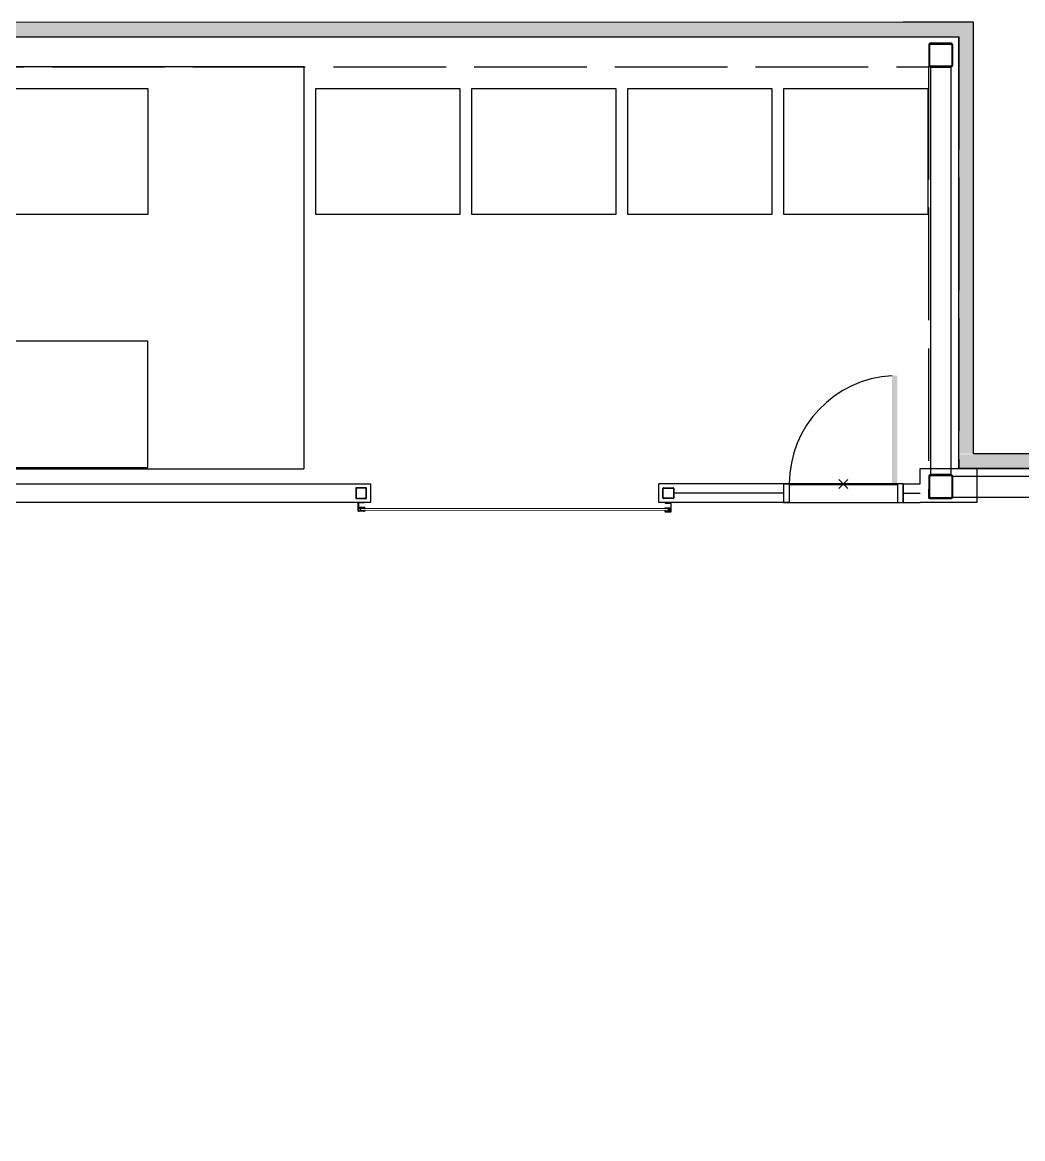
# Model space of a CAD drawing. Header units: inches. Extents: x 2743 to 10591, y -1604 to 5792.
# Drawn here: x 4560.6 to 4893.8, y 5419.7 to 5791.6 of the extents above; entities that cross this region are included whole.
import ezdxf

# ---------------------------------------------------------------- set-up
doc = ezdxf.new("R2010")
doc.units = ezdxf.units.IN
doc.header["$LTSCALE"] = 0.1875
doc.header["$MEASUREMENT"] = 0
doc.header["$PDMODE"] = 3
doc.header["$PDSIZE"] = 1.5
doc.linetypes.add('CENTERX2', pattern=[101.6, 63.5, -12.7, 12.7, -12.7])
doc.linetypes.add('dash2', pattern=[500, 400, -100])
doc.layers.add('22 Dimension', color=7, linetype='Continuous', lineweight=5)
for name, color, linetype in [('A-N-MOB', 253, 'Continuous'), ('A-N-MUR-COMP', 30, 'Continuous'), ('A-N-MUR-EXT', 5, 'Continuous'), ('A-N-MUR-INT', 3, 'Continuous'), ('A-N-POR-PLF', 30, 'Continuous'), ('A-N-POR-PLN', 7, 'Continuous'), ('A-N-PORTE-INT', 2, 'Continuous'), ('A-N-STRUCTURE', 4, 'Continuous'), ('COUPE2', 2, 'Continuous'), ('fill253', 253, 'Continuous'), ('S-N-ACIER', 4, 'Continuous')]:
    doc.layers.add(name, color=color, linetype=linetype)
doc.linetypes.add('MUR07', pattern='A,0.001521,[13,JUB,S=1,R=0,X=0,Y=0],-152.075402', length=152.076923)

# ---------------------------------------------------------------- blocks, each defined once
blk = doc.blocks.new('jambage grille')
at = {"layer": 'COUPE2'}
for points in [[(-48.2, 10.6), (-48.1, 10.6), (-48, 10.6), (-47.9, 10.5), (-47.8, 10.5), (-47.8, 10.4), (-47.8, 10.3), (-47.8, 10.2), (-47.8, 10), (-47.8, 9.9), (-47.8, 9.8), (-47.8, 9.8), (-47.9, 9.7), (-48, 9.7), (-48.1, 9.6), (-48.2, 9.6), (-49.8, 9.6), (-49.9, 9.6), (-50.1, 9.6), (-50.2, 9.7), (-50.3, 9.7), (-50.4, 9.8), (-50.5, 9.8), (-50.6, 9.9), (-50.7, 9.9), (-50.8, 10), (-50.9, 10.1), (-51, 10.2), (-51, 10.3), (-51.1, 10.5), (-51.1, 10.6), (-51.2, 10.7), (-51.2, 10.9), (-51.2, 12.8), (-51.2, 13), (-51.2, 13.3), (-51.1, 13.4), (-51.1, 13.6), (-51.1, 13.8), (-51, 14), (-50.9, 14.1), (-50.8, 14.3), (-50.8, 14.5), (-50.6, 14.6), (-50.5, 14.8), (-50.4, 15), (-50.2, 15.2), (-50, 15.3), (-49.8, 15.5), (-49.6, 15.6), (-49.4, 15.7), (-49.2, 15.8), (-48.9, 15.9), (-48.7, 15.9), (-48.4, 16), (-48.2, 16), (-36.5, 16), (-36.5, 15.9), (-36.5, 15.8), (-36.4, 15.8), (-36.4, 15.7), (-36.3, 15.6), (-36.2, 15.6), (-36.1, 15.6), (-36.1, 15.6), (-35.9, 15.7), (-35.9, 15.7), (-35.8, 15.8), (-35.8, 15.9), (-35.8, 15.9), (-35.7, 16), (-25.8, 16), (-25.8, 15.9), (-25.7, 15.8), (-25.7, 15.7), (-25.6, 15.7), (-25.5, 15.7), (-25.5, 15.6), (-25.4, 15.6), (-25.3, 15.6), (-25.2, 15.7), (-25.2, 15.7), (-25.1, 15.7), (-25.1, 15.8), (-25, 15.9), (-25, 15.9), (-25, 16), (-15, 16), (-15, 15.9), (-15, 15.8), (-14.9, 15.8), (-14.9, 15.7), (-14.8, 15.7), (-14.7, 15.6), (-14.7, 15.6), (-14.6, 15.6), (-14.5, 15.7), (-14.4, 15.7), (-14.3, 15.8), (-14.3, 15.8), (-14.3, 15.9), (-14.3, 16), (-0.4, 16), (-0.3, 16), (-0.2, 16), (-0.1, 15.9), (-0.1, 15.8), (0, 15.8), (0, 15.7), (0, 15.6), (0, 13.8), (-2, 13.8), (-2, 14.1), (-2.1, 14.2), (-2.1, 14.3), (-2.2, 14.3), (-2.2, 14.4), (-2.3, 14.4), (-2.4, 14.5), (-2.4, 14.5), (-3.7, 14.5), (-3.8, 14.4), (-3.9, 14.4), (-3.9, 14.3), (-4, 14.2), (-4, 13.2), (-4, 13.1), (-4, 13), (-4.1, 12.9), (-4.1, 12.9), (-4.2, 12.8), (-4.3, 12.8), (-4.3, 12.8), (-6.1, 12.8), (-6.2, 12.8), (-6.3, 12.9), (-6.4, 12.9), (-6.4, 13), (-6.5, 13), (-6.5, 13.1), (-6.5, 13.2), (-6.5, 14.1), (-6.5, 14.2), (-6.6, 14.3), (-6.6, 14.4), (-6.7, 14.4), (-6.8, 14.4), (-6.9, 14.5), (-8.1, 14.5), (-8.2, 14.4), (-8.3, 14.4), (-8.3, 14.4), (-8.4, 14.3), (-8.4, 14.2), (-8.4, 14.1), (-8.4, 10), (-8.5, 9.9), (-8.5, 9.8), (-8.5, 9.8), (-8.6, 9.7), (-8.6, 9.7), (-8.8, 9.6), (-10.1, 9.6), (-10.2, 9.6), (-10.3, 9.6), (-10.4, 9.7), (-10.4, 9.8), (-10.5, 9.9), (-10.5, 10), (-10.5, 13.3), (-10.5, 13.4), (-10.6, 13.5), (-10.6, 13.6), (-10.7, 13.6), (-10.7, 13.7), (-10.9, 13.7), (-17, 13.7), (-17.1, 13.7), (-17.2, 13.6), (-17.2, 13.6), (-17.3, 13.5), (-17.3, 13.4), (-17.3, 13.3), (-17.3, 12.3), (-19.4, 12.3), (-19.4, 13.3), (-19.4, 13.5), (-19.5, 13.5), (-19.5, 13.6), (-19.6, 13.6), (-19.7, 13.7), (-19.8, 13.7), (-38.4, 13.7), (-38.6, 13.7), (-38.6, 13.6), (-38.7, 13.6), (-38.8, 13.5), (-38.8, 13.4), (-38.8, 13.4), (-38.8, 13.3), (-38.8, 11), (-38.8, 10.8), (-38.8, 10.7), (-38.9, 10.6), (-38.9, 10.5), (-39, 10.4), (-39, 10.2), (-39.1, 10.2), (-39.2, 10.1), (-39.2, 10), (-39.3, 9.9), (-39.4, 9.8), (-39.5, 9.8), (-39.7, 9.7), (-39.8, 9.7), (-40, 9.6), (-40.1, 9.6), (-40.2, 9.6), (-41.8, 9.6), (-42, 9.6), (-42.1, 9.7), (-42.1, 9.7), (-42.2, 9.8), (-42.2, 9.8), (-42.2, 9.9), (-42.2, 10), (-42.2, 10.2), (-42.2, 10.3), (-42.2, 10.4), (-42.1, 10.5), (-42.1, 10.5), (-42, 10.6), (-41.9, 10.6), (-41.8, 10.6), (-40.6, 10.6), (-40.5, 10.6), (-40.4, 10.7), (-40.3, 10.7), (-40.3, 10.8), (-40.2, 10.9), (-40.2, 11), (-40.2, 12.4), (-40.2, 12.6), (-40.3, 12.7), (-40.3, 12.7), (-40.4, 12.8), (-40.5, 12.8), (-40.6, 12.8), (-41.8, 12.8), (-42, 12.9), (-42.1, 12.9), (-42.1, 12.9), (-42.2, 13), (-42.2, 13.1), (-42.2, 13.2), (-42.2, 14.2), (-42.3, 14.3), (-42.3, 14.4), (-42.3, 14.4), (-42.3, 14.5), (-42.4, 14.5), (-42.5, 14.6), (-42.6, 14.6), (-47.4, 14.6), (-47.5, 14.6), (-47.6, 14.5), (-47.7, 14.5), (-47.7, 14.4), (-47.7, 14.4), (-47.8, 14.3), (-47.8, 14.2), (-47.8, 13.2), (-47.8, 13.1), (-47.8, 13), (-47.9, 12.9), (-48, 12.9), (-48, 12.8), (-48.2, 12.8), (-49.4, 12.8), (-49.5, 12.8), (-49.6, 12.8), (-49.7, 12.7), (-49.7, 12.6), (-49.8, 12.6), (-49.8, 12.4), (-49.8, 11), (-49.8, 10.9), (-49.7, 10.8), (-49.7, 10.7), (-49.6, 10.7), (-49.5, 10.6), (-49.4, 10.6)], [(-19.4, 12.3), (-17.3, 12.3), (-17.3, 7.7), (-17.3, 7.5), (-17.3, 7.5), (-17.2, 7.4), (-17.2, 7.4), (-17.1, 7.3), (-17, 7.3), (-16.6, 7.3), (-16.5, 7.3), (-16.4, 7.2), (-16.3, 7.2), (-16.3, 7.1), (-16.2, 7), (-16.2, 6.9), (-16.2, -6.9), (-16.2, -7), (-16.2, -7.1), (-16.3, -7.2), (-16.4, -7.2), (-16.5, -7.3), (-16.6, -7.3), (-17, -7.3), (-17.1, -7.3), (-17.2, -7.4), (-17.2, -7.4), (-17.3, -7.5), (-17.3, -7.6), (-17.3, -7.7), (-17.3, -12.3), (-19.4, -12.3), (-19.4, -0.8), (-18.6, 0), (-19.4, 0.8)], [(-2, 13.8), (0, 13.8), (0, -13.8), (-2, -13.8)], [(-48.2, -10.6), (-48.1, -10.6), (-48, -10.6), (-47.9, -10.5), (-47.8, -10.5), (-47.8, -10.4), (-47.8, -10.3), (-47.8, -10.2), (-47.8, -10), (-47.8, -9.9), (-47.8, -9.8), (-47.8, -9.8), (-47.9, -9.7), (-48, -9.7), (-48.1, -9.6), (-48.2, -9.6), (-49.8, -9.6), (-49.9, -9.6), (-50.1, -9.6), (-50.2, -9.7), (-50.3, -9.7), (-50.4, -9.8), (-50.5, -9.8), (-50.6, -9.9), (-50.7, -9.9), (-50.8, -10), (-50.9, -10.1), (-51, -10.2), (-51, -10.3), (-51.1, -10.5), (-51.1, -10.6), (-51.2, -10.7), (-51.2, -10.9), (-51.2, -12.8), (-51.2, -13), (-51.2, -13.3), (-51.1, -13.4), (-51.1, -13.6), (-51.1, -13.8), (-51, -14), (-50.9, -14.1), (-50.8, -14.3), (-50.8, -14.5), (-50.6, -14.6), (-50.5, -14.8), (-50.4, -15), (-50.2, -15.2), (-50, -15.3), (-49.8, -15.5), (-49.6, -15.6), (-49.4, -15.7), (-49.2, -15.8), (-48.9, -15.9), (-48.7, -15.9), (-48.4, -16), (-48.2, -16), (-36.5, -16), (-36.5, -15.9), (-36.5, -15.8), (-36.4, -15.8), (-36.4, -15.7), (-36.3, -15.6), (-36.2, -15.6), (-36.1, -15.6), (-36.1, -15.6), (-35.9, -15.7), (-35.9, -15.7), (-35.8, -15.8), (-35.8, -15.9), (-35.8, -15.9), (-35.7, -16), (-25.8, -16), (-25.8, -15.9), (-25.7, -15.8), (-25.7, -15.7), (-25.6, -15.7), (-25.5, -15.7), (-25.5, -15.6), (-25.4, -15.6), (-25.3, -15.6), (-25.2, -15.7), (-25.2, -15.7), (-25.1, -15.7), (-25.1, -15.8), (-25, -15.9), (-25, -15.9), (-25, -16), (-15, -16), (-15, -15.9), (-15, -15.8), (-14.9, -15.8), (-14.9, -15.7), (-14.8, -15.7), (-14.7, -15.6), (-14.7, -15.6), (-14.6, -15.6), (-14.5, -15.7), (-14.4, -15.7), (-14.3, -15.8), (-14.3, -15.8), (-14.3, -15.9), (-14.3, -16), (-0.4, -16), (-0.3, -16), (-0.2, -16), (-0.1, -15.9), (-0.1, -15.8), (0, -15.8), (0, -15.7), (0, -15.6), (0, -13.8), (-2, -13.8), (-2, -14.1), (-2.1, -14.2), (-2.1, -14.3), (-2.2, -14.3), (-2.2, -14.4), (-2.3, -14.4), (-2.4, -14.5), (-2.4, -14.5), (-3.7, -14.5), (-3.8, -14.4), (-3.9, -14.4), (-3.9, -14.3), (-4, -14.2), (-4, -13.2), (-4, -13.1), (-4, -13), (-4.1, -12.9), (-4.1, -12.9), (-4.2, -12.8), (-4.3, -12.8), (-4.3, -12.8), (-6.1, -12.8), (-6.2, -12.8), (-6.3, -12.9), (-6.4, -12.9), (-6.4, -13), (-6.5, -13), (-6.5, -13.1), (-6.5, -13.2), (-6.5, -14.1), (-6.5, -14.2), (-6.6, -14.3), (-6.6, -14.4), (-6.7, -14.4), (-6.8, -14.4), (-6.9, -14.5), (-8.1, -14.5), (-8.2, -14.4), (-8.3, -14.4), (-8.3, -14.4), (-8.4, -14.3), (-8.4, -14.2), (-8.4, -14.1), (-8.4, -10), (-8.5, -9.9), (-8.5, -9.8), (-8.5, -9.8), (-8.6, -9.7), (-8.6, -9.7), (-8.8, -9.6), (-10.1, -9.6), (-10.2, -9.6), (-10.3, -9.6), (-10.4, -9.7), (-10.4, -9.8), (-10.5, -9.9), (-10.5, -10), (-10.5, -13.3), (-10.5, -13.4), (-10.6, -13.5), (-10.6, -13.6), (-10.7, -13.6), (-10.7, -13.7), (-10.9, -13.7), (-17, -13.7), (-17.1, -13.7), (-17.2, -13.6), (-17.2, -13.6), (-17.3, -13.5), (-17.3, -13.4), (-17.3, -13.3), (-17.3, -12.3), (-19.4, -12.3), (-19.4, -13.3), (-19.4, -13.5), (-19.5, -13.5), (-19.5, -13.6), (-19.6, -13.6), (-19.7, -13.7), (-19.8, -13.7), (-38.4, -13.7), (-38.6, -13.7), (-38.6, -13.6), (-38.7, -13.6), (-38.8, -13.5), (-38.8, -13.4), (-38.8, -13.4), (-38.8, -13.3), (-38.8, -11), (-38.8, -10.8), (-38.8, -10.7), (-38.9, -10.6), (-38.9, -10.5), (-39, -10.4), (-39, -10.2), (-39.1, -10.2), (-39.2, -10.1), (-39.2, -10), (-39.3, -9.9), (-39.4, -9.8), (-39.5, -9.8), (-39.7, -9.7), (-39.8, -9.7), (-40, -9.6), (-40.1, -9.6), (-40.2, -9.6), (-41.8, -9.6), (-42, -9.6), (-42.1, -9.7), (-42.1, -9.7), (-42.2, -9.8), (-42.2, -9.8), (-42.2, -9.9), (-42.2, -10), (-42.2, -10.2), (-42.2, -10.3), (-42.2, -10.4), (-42.1, -10.5), (-42.1, -10.5), (-42, -10.6), (-41.9, -10.6), (-41.8, -10.6), (-40.6, -10.6), (-40.5, -10.6), (-40.4, -10.7), (-40.3, -10.7), (-40.3, -10.8), (-40.2, -10.9), (-40.2, -11), (-40.2, -12.4), (-40.2, -12.6), (-40.3, -12.7), (-40.3, -12.7), (-40.4, -12.8), (-40.5, -12.8), (-40.6, -12.8), (-41.8, -12.8), (-42, -12.9), (-42.1, -12.9), (-42.1, -12.9), (-42.2, -13), (-42.2, -13.1), (-42.2, -13.2), (-42.2, -14.2), (-42.3, -14.3), (-42.3, -14.4), (-42.3, -14.4), (-42.3, -14.5), (-42.4, -14.5), (-42.5, -14.6), (-42.6, -14.6), (-47.4, -14.6), (-47.5, -14.6), (-47.6, -14.5), (-47.7, -14.5), (-47.7, -14.4), (-47.7, -14.4), (-47.8, -14.3), (-47.8, -14.2), (-47.8, -13.2), (-47.8, -13.1), (-47.8, -13), (-47.9, -12.9), (-48, -12.9), (-48, -12.8), (-48.2, -12.8), (-49.4, -12.8), (-49.5, -12.8), (-49.6, -12.8), (-49.7, -12.7), (-49.7, -12.6), (-49.8, -12.6), (-49.8, -12.4), (-49.8, -11), (-49.8, -10.9), (-49.7, -10.8), (-49.7, -10.7), (-49.6, -10.7), (-49.5, -10.6), (-49.4, -10.6)]]:
    blk.add_lwpolyline(points, close=True, dxfattribs=at)
at = {"layer": 'COUPE2', "color": 8}
for points in [[(-40.9, 11.8), (-48.9, 11.8)], [(-46.7, 11.9), (-47.9, 7.4)], [(-46.7, 11.9), (-47.3, 7.4)], [(-46.7, 11.9), (-46.7, 7.3)], [(-46.7, 11.9), (-46.3, 7.4)], [(-46.7, 11.9), (-45.7, 7.5)], [(-45.1, 11.8), (-46.3, 7.3)], [(-45.1, 11.8), (-45.6, 7.3)], [(-45.1, 11.8), (-45.1, 7.3)], [(-45.1, 11.8), (-44.6, 7.3)], [(-45.1, 11.8), (-44, 7.4)], [(-43.3, 11.9), (-44.5, 7.4)], [(-43.3, 11.9), (-43.9, 7.4)], [(-43.3, 11.9), (-43.3, 7.3)], [(-43.3, 11.9), (-42.9, 7.4)], [(-43.3, 11.9), (-42.2, 7.5)], [(-49.1, -11.9), (-41.1, -11.9)], [(-46.6, -11.9), (-47.7, -7.5)], [(-46.6, -11.9), (-47.1, -7.4)], [(-46.6, -11.9), (-46.6, -7.3)], [(-46.6, -11.9), (-46.1, -7.4)], [(-46.6, -11.9), (-45.5, -7.4)], [(-44.9, -11.9), (-46, -7.5)], [(-44.9, -11.9), (-45.4, -7.4)], [(-44.9, -11.9), (-44.9, -7.3)], [(-44.9, -11.9), (-44.4, -7.4)], [(-44.9, -11.9), (-43.7, -7.4)], [(-43.2, -11.9), (-44.3, -7.5)], [(-43.2, -11.9), (-43.7, -7.4)], [(-43.2, -11.9), (-43.2, -7.3)], [(-43.2, -11.9), (-42.7, -7.4)], [(-43.2, -11.9), (-42, -7.4)]]:
    blk.add_lwpolyline(points, dxfattribs=at)

msp = doc.modelspace()

# ---------------------------------------------------------------- hatches: boundary and pattern name
at = {"layer": 'A-N-POR-PLN'}
msp.add_hatch(color=7, dxfattribs=at).paths.add_polyline_path([(4852.10353, 5673.83452), (4850.33188, 5673.83452), (4850.33188, 5637.81097), (4852.10353, 5637.81097)])
at = {"layer": 'fill253'}
h = msp.add_hatch(color=7, dxfattribs=at)
h.dxf.hatch_style = 1
h.paths.add_polyline_path([(4854.07203, 5791.55715), (4854.07203, 5786.62942), (4872.50507, 5786.62942), (4872.50507, 5647.83442), (4877.42632, 5647.83442), (4877.42632, 5791.55715)])
h.paths.add_polyline_path([(4274.34856, 5733.57506), (4279.25407, 5733.60262), (4279.24615, 5786.63786), (4854.07198, 5786.63786), (4854.074, 5791.55715), (4274.34265, 5791.52959)])
h.paths.add_polyline_path([(4279.258, 5692.60467), (4274.35249, 5692.57711), (4274.34068, 5647.80685), (4279.2462, 5647.83442)])
h = msp.add_hatch(color=7, dxfattribs=at)
h.dxf.hatch_style = 1
h.paths.add_polyline_path([(5517.44902, 4634.2983), (5512.52777, 4634.2983), (5512.54172, 4296.66232), (5517.46297, 4296.66232)])
h.paths.add_polyline_path([(5517.44903, 4881.11089), (5512.52778, 4881.11089), (5512.52778, 4775.21102), (5517.44903, 4775.21102)])
h.paths.add_polyline_path([(5517.44903, 5127.92329), (5512.52778, 5127.92329), (5512.52777, 5022.02362), (5517.44902, 5022.02362)])
h.paths.add_polyline_path([(4628.42938, 2943.29277), (4625.95018, 2938.37099), (5517.46297, 2938.37152), (5517.46297, 3130.36129), (5512.54172, 3130.36129), (5512.54172, 2943.29277)])
h.paths.add_polyline_path([(4200.50372, 2845.33593), (4208.49739, 2846.64062), (4193.49822, 2938.36282), (4192.72048, 2943.12545), (4184.51381, 2943.12545), (4185.25735, 2938.4929)])
h.paths.add_polyline_path([(4618.93272, 2938.2042), (4619.31197, 2936.00974), (4626.09389, 2937.11042), (4625.95018, 2938.37099), (4628.42938, 2943.29277), (4618.12265, 2943.29277)])
h.paths.add_polyline_path([(5517.46297, 5355.98239), (5512.54172, 5355.98239), (5512.52778, 5268.83602), (5517.44903, 5268.83602)])
h.paths.add_polyline_path([(2812.35741, 3123.02867), (2806.55239, 3125.08232), (2806.55239, 3123.83686), (2807.41263, 3123.50795), (2807.41906, 2938.2042), (3075.9398, 2938.37153), (3075.93335, 2943.29278), (2812.34031, 2943.12545)])
h.paths.add_polyline_path([(2807.41906, 3827.66882), (2812.34031, 3826.6441), (2812.34031, 4320.4792), (2807.41906, 4320.4792)])
h.paths.add_polyline_path([(5512.54172, 3862.52649), (5517.46297, 3862.52649), (5517.46297, 4254.42566), (5512.54172, 4254.42566)])
h.paths.add_polyline_path([(5512.5356, 3801.08425), (5517.45685, 3801.08425), (5517.46297, 3862.52649), (5512.54172, 3862.52649)])
h.paths.add_polyline_path([(5512.54172, 3656.9925), (5517.46297, 3656.9925), (5517.45685, 3765.06188), (5512.5356, 3765.06188)])
h.paths.add_polyline_path([(5512.53298, 3584.94295), (5517.45423, 3584.94295), (5517.46296, 3620.96895), (5512.54171, 3620.96895)])
h.paths.add_polyline_path([(5512.5391, 3512.89586), (5517.46035, 3512.89586), (5517.46066, 3548.92185), (5512.53941, 3548.92185)])
h.paths.add_polyline_path([(5512.5391, 3440.8512), (5517.46035, 3440.8512), (5517.46035, 3476.87475), (5512.5391, 3476.87475)])
h.paths.add_polyline_path([(4035.91549, 5642.91315), (4035.91549, 5647.83442), (2807.41263, 5647.83442), (2807.41906, 4361.46337), (2812.34031, 4361.46337), (2812.33388, 5642.91317)])
h.paths.add_polyline_path([(3118.18201, 2943.29277), (3118.18223, 2938.37152), (4185.31745, 2938.2042), (4184.51381, 2943.12545)])
h.paths.add_polyline_path([(4279.25656, 5642.88457), (4279.25657, 5647.80617), (4078.1514, 5647.83389), (4078.1514, 5642.91262)])
h.paths.add_polyline_path([(4872.5115, 5647.66709), (4872.5115, 5642.74584), (5512.54172, 5642.74584), (5512.54177, 5510.71941), (5517.46302, 5510.71941), (5517.46297, 5647.66709)])
h.paths.add_polyline_path([(5517.45593, 3260.73346), (5512.53008, 3260.73345), (5512.54172, 3172.43063), (5517.46297, 3172.43063)])
h.paths.add_polyline_path([(5512.53008, 3296.75701), (5517.45593, 3296.75699), (5517.45423, 3404.82765), (5512.53298, 3404.82765)])

# ---------------------------------------------------------------- linework, layer by layer
at = {"color": 7}
for p, q in [((4671.67927, 5636.32393), (4671.67927, 5633.15642)), ((4671.7929, 5636.32393), (4671.7929, 5633.15642)), ((4675.07404, 5636.55119), (4671.90653, 5636.55119)), ((4675.07404, 5636.43756), (4671.90653, 5636.43756)), ((4675.18768, 5633.15642), (4675.18768, 5636.32393)), ((4675.30131, 5633.15642), (4675.30131, 5636.32393)), ((4773.97106, 5633.15642), (4773.97106, 5636.32393)), ((4774.0847, 5633.15642), (4774.0847, 5636.32393)), ((4774.19833, 5636.55119), (4777.36584, 5636.55119)), ((4774.19833, 5636.43756), (4777.36584, 5636.43756)), ((4777.47947, 5636.32393), (4777.47947, 5633.15642)), ((4777.5931, 5636.32393), (4777.5931, 5633.15642)), ((4671.90653, 5633.04278), (4675.07404, 5633.04278)), ((4671.90653, 5632.92915), (4675.07404, 5632.92915)), ((4777.36584, 5633.04278), (4774.19833, 5633.04278)), ((4777.36584, 5632.92915), (4774.19833, 5632.92915))]:
    msp.add_line(p, q, dxfattribs=at)
for centre, radius, start, end in [((4671.90653, 5636.32393), 0.22727, 90, 180), ((4671.90653, 5636.32393), 0.11363, 90, 180), ((4675.07404, 5636.32393), 0.22727, 0, 90), ((4675.07404, 5636.32393), 0.11363, 360, 90), ((4774.19833, 5636.32393), 0.22727, 90, 180), ((4774.19833, 5636.32393), 0.11363, 90, 180), ((4777.36584, 5636.32393), 0.22727, 0, 90), ((4777.36584, 5636.32393), 0.11363, 360, 90), ((4671.90653, 5633.15642), 0.22727, 180, 270), ((4671.90653, 5633.15642), 0.11363, 180, 270), ((4675.07404, 5633.15642), 0.22727, 270, 0), ((4675.07404, 5633.15642), 0.11363, 270, 0), ((4774.19833, 5633.15642), 0.22727, 180, 270), ((4774.19833, 5633.15642), 0.11363, 180, 270), ((4777.36584, 5633.15642), 0.22727, 270, 0), ((4777.36584, 5633.15642), 0.11363, 270, 0)]:
    msp.add_arc(centre, radius, start, end, dxfattribs=at)
at = {"layer": '22 Dimension'}
for p, q in [((4673.40482, 5629.02781), (4775.85571, 5628.88762)), ((4673.40496, 5629.60347), (4775.85574, 5629.60347))]:
    msp.add_line(p, q, dxfattribs=at)
at = {"layer": 'A-N-MOB', "color": 7}
for p, q in [((4554.3916, 5769.50773), (4602.423, 5769.50773)), ((4602.423, 5769.50773), (4602.423, 5727.50782)), ((4658.3284, 5727.50782), (4658.3284, 5769.50773)), ((4658.3284, 5769.50773), (4706.3598, 5769.50773)), ((4706.3598, 5769.50773), (4706.3598, 5727.50782)), ((4710.2968, 5727.50782), (4710.2968, 5769.50773)), ((4710.2968, 5769.50773), (4758.3282, 5769.50773)), ((4758.3282, 5769.50773), (4758.3282, 5727.50782)), ((4762.2652, 5727.50782), (4762.2652, 5769.50773)), ((4762.2652, 5769.50773), (4810.2966, 5769.50773)), ((4810.2966, 5769.50773), (4810.2966, 5727.50782)), ((4814.2336, 5727.50782), (4814.2336, 5769.50773)), ((4814.2336, 5769.50773), (4862.265, 5769.50773)), ((4862.265, 5769.50773), (4862.265, 5727.50782)), ((4602.423, 5727.50782), (4554.3916, 5727.50782)), ((4706.3598, 5727.50782), (4658.3284, 5727.50782)), ((4758.3282, 5727.50782), (4710.2968, 5727.50782)), ((4810.2966, 5727.50782), (4762.2652, 5727.50782)), ((4862.265, 5727.50782), (4814.2336, 5727.50782)), ((4602.423, 5685.33005), (4554.3916, 5685.33005)), ((4602.423, 5643.33013), (4602.423, 5685.33005)), ((4554.3916, 5643.33013), (4602.423, 5643.33013))]:
    msp.add_line(p, q, dxfattribs=at)
at = {"layer": 'A-N-MUR-COMP', "color": 7, "linetype": 'MUR07', "ltscale": 0.8}
for p, q in [((4814.11148, 5634.72043), (4777.5931, 5634.74017)), ((4854.07203, 5634.72043), (4859.6862, 5634.72043))]:
    msp.add_line(p, q, dxfattribs=at)
at = {"layer": 'A-N-MUR-EXT', "color": 7}
for p, q in [((4854.07203, 5791.55715), (4274.34462, 5791.52959)), ((4877.42632, 5791.55715), (4854.07203, 5791.55715)), ((4877.42632, 5647.83442), (4877.42632, 5791.55715)), ((4854.07203, 5786.65164), (4279.25012, 5786.62409)), ((4872.50507, 5786.65164), (4854.07203, 5786.65164)), ((4872.50507, 5642.91317), (4872.50507, 5786.65164)), ((4654.3914, 5776.71396), (4289.25011, 5776.71396)), ((4654.3914, 5776.71396), (4654.3914, 5642.885)), ((5517.45653, 5647.83442), (4877.42632, 5647.83442)), ((4289.25463, 5642.87269), (4654.3914, 5642.885))]:
    msp.add_line(p, q, dxfattribs=at)
at = {"layer": 'A-N-MUR-INT', "color": 7}
for p, q in [((4859.6862, 5637.81097), (4859.6862, 5642.91317)), ((4859.6862, 5642.91317), (4878.54421, 5642.91317)), ((5512.53528, 5642.91317), (4872.50507, 5642.91317)), ((4878.54421, 5642.91317), (4878.54421, 5631.62988)), ((4553.41696, 5637.8176), (4676.60502, 5637.81086)), ((4676.60536, 5637.81086), (4676.60502, 5631.65486)), ((4772.66782, 5631.65474), (4772.66782, 5637.83583)), ((4814.11148, 5637.81097), (4772.66782, 5637.81097)), ((4854.07203, 5637.81097), (4859.6862, 5637.81097)), ((4676.60502, 5631.65486), (4539.69121, 5631.65179)), ((4814.11148, 5631.62988), (4772.66782, 5631.62988)), ((4854.07203, 5631.62988), (4859.6862, 5631.62988)), ((4878.54421, 5631.62988), (4859.6862, 5631.62988)), ((4859.6862, 5631.62988), (4859.6862, 5631.62988))]:
    msp.add_line(p, q, dxfattribs=at)
at = {"layer": 'A-N-POR-PLF', "color": 7}
for p, q in [((4854.07203, 5637.81097), (4814.11148, 5637.81097)), ((4814.11148, 5637.81097), (4814.11148, 5631.62988)), ((4854.07203, 5631.62988), (4854.07203, 5637.81097)), ((4814.11148, 5631.62988), (4854.07203, 5631.62988))]:
    msp.add_line(p, q, dxfattribs=at)
at = {"layer": 'A-N-POR-PLN', "color": 7}
for p, q in [((4814.11148, 5637.81097), (4816.07998, 5637.81097)), ((4814.11148, 5637.81097), (4814.11148, 5631.62988)), ((4816.07998, 5637.81097), (4816.07998, 5631.62988)), ((4854.07203, 5637.81097), (4852.10353, 5637.81097)), ((4852.10353, 5637.81097), (4852.10353, 5631.62988)), ((4854.07203, 5637.81097), (4854.07203, 5631.62988)), ((4816.07998, 5631.62988), (4814.11148, 5631.62988)), ((4852.10353, 5631.62988), (4854.07203, 5631.62988))]:
    msp.add_line(p, q, dxfattribs=at)
msp.add_arc((4852.10353, 5637.81097), 36.02355, 92.8189624, 180, dxfattribs=at)
msp.add_point((4834.09176, 5637.81097), dxfattribs=at)
at = {"layer": 'A-N-PORTE-INT', "color": 7}
for p, q in [((4852.10353, 5637.53538), (4816.07998, 5637.53538)), ((4672.5232, 5628.70201), (4672.5232, 5631.65476)), ((4672.5232, 5631.65476), (4674.4917, 5631.65476)), ((4674.4917, 5631.53665), (4672.64131, 5631.53665)), ((4672.64131, 5631.53665), (4672.64131, 5628.70201)), ((4674.4917, 5631.65476), (4674.4917, 5631.53665)), ((4776.73733, 5631.51457), (4774.76883, 5631.51457)), ((4774.76883, 5631.51457), (4774.76883, 5631.39646)), ((4774.76883, 5631.39646), (4776.61922, 5631.39646)), ((4776.61922, 5631.39646), (4776.61922, 5628.56182)), ((4776.73733, 5628.56182), (4776.73733, 5631.51457)), ((4672.64131, 5628.70201), (4672.5232, 5628.70201)), ((4776.61922, 5628.56182), (4776.73733, 5628.56182))]:
    msp.add_line(p, q, dxfattribs=at)
at = {"layer": 'A-N-STRUCTURE', "color": 7, "linetype": 'dash2', "ltscale": 0.5}
for p, q in [((4279.25013, 5786.71394), (4872.50507, 5786.71394)), ((4872.50507, 5786.71394), (4872.50507, 5642.97013)), ((4289.25011, 5776.71396), (4862.50509, 5776.71396)), ((4862.50509, 5776.71396), (4862.50509, 5632.97015)), ((4872.50507, 5642.97013), (5512.53528, 5642.97013))]:
    msp.add_line(p, q, dxfattribs=at)
at = {"layer": 'S-N-ACIER', "color": 7}
for p, q in [((4862.53658, 5784.00344), (4862.53658, 5777.25542)), ((4862.84957, 5777.25542), (4862.84957, 5784.00344)), ((4869.91058, 5784.62942), (4863.16257, 5784.62942)), ((4863.16257, 5784.31643), (4869.91058, 5784.31643)), ((4870.22358, 5784.00344), (4870.22358, 5777.25542)), ((4870.53657, 5777.25542), (4870.53657, 5784.00344)), ((4869.91058, 5776.94243), (4863.16257, 5776.94243)), ((4863.16257, 5776.62944), (4869.91058, 5776.62944)), ((4869.91058, 5640.91317), (4863.16257, 5640.91317)), ((4862.53658, 5640.28719), (4862.53658, 5633.53917)), ((4862.84957, 5633.53917), (4862.84957, 5640.28719)), ((4863.16257, 5640.60018), (4869.91058, 5640.60018)), ((4870.22358, 5640.28719), (4870.22358, 5633.53917)), ((4870.53657, 5633.53917), (4870.53657, 5640.28719)), ((4869.91058, 5633.22618), (4863.16257, 5633.22618)), ((4863.16257, 5632.91319), (4869.91058, 5632.91319))]:
    msp.add_line(p, q, dxfattribs=at)
at = {"layer": 'S-N-ACIER', "color": 7, "linetype": 'CENTERX2', "ltscale": 20}
for p, q in [((4863.16257, 5776.62944), (4863.16257, 5640.91317)), ((4869.91058, 5776.62944), (4869.91058, 5640.60018)), ((4870.53657, 5640.41711), (5182.53594, 5640.41711)), ((4870.53657, 5633.40925), (5182.53594, 5633.40925))]:
    msp.add_line(p, q, dxfattribs=at)
at = {"layer": 'S-N-ACIER', "color": 7}
for centre, radius, start, end in [((4863.16257, 5784.00344), 0.62598, 90, 180), ((4863.16257, 5784.00344), 0.31299, 90, 180), ((4869.91058, 5784.00344), 0.62598, 0, 90), ((4869.91058, 5784.00344), 0.31299, 0, 90), ((4863.16257, 5777.25542), 0.62598, 180, 270), ((4863.16257, 5777.25542), 0.31299, 180, 270), ((4869.91058, 5777.25542), 0.62598, 270, 0), ((4869.91058, 5777.25542), 0.31299, 270, 0), ((4863.16257, 5640.28719), 0.62598, 90, 180), ((4869.91058, 5640.28719), 0.62598, 0, 90), ((4863.16257, 5640.28719), 0.31299, 90, 180), ((4869.91058, 5640.28719), 0.31299, 0, 90), ((4863.16257, 5633.53917), 0.62598, 180, 270), ((4863.16257, 5633.53917), 0.31299, 180, 270), ((4869.91058, 5633.53917), 0.62598, 270, 0), ((4869.91058, 5633.53917), 0.31299, 270, 0)]:
    msp.add_arc(centre, radius, start, end, dxfattribs=at)

# ---------------------------------------------------------------- block references
at = {"layer": 'A-N-PORTE-INT', "color": 7, "yscale": 0.03937, "zscale": 0.03937}
for p, xscale in [((4672.64131, 5629.33019), -0.03937), ((4776.61922, 5629.19), 0.03937)]:
    msp.add_blockref('jambage grille', p, dxfattribs=dict(at, xscale=xscale))

doc.saveas('drawing.dxf')
